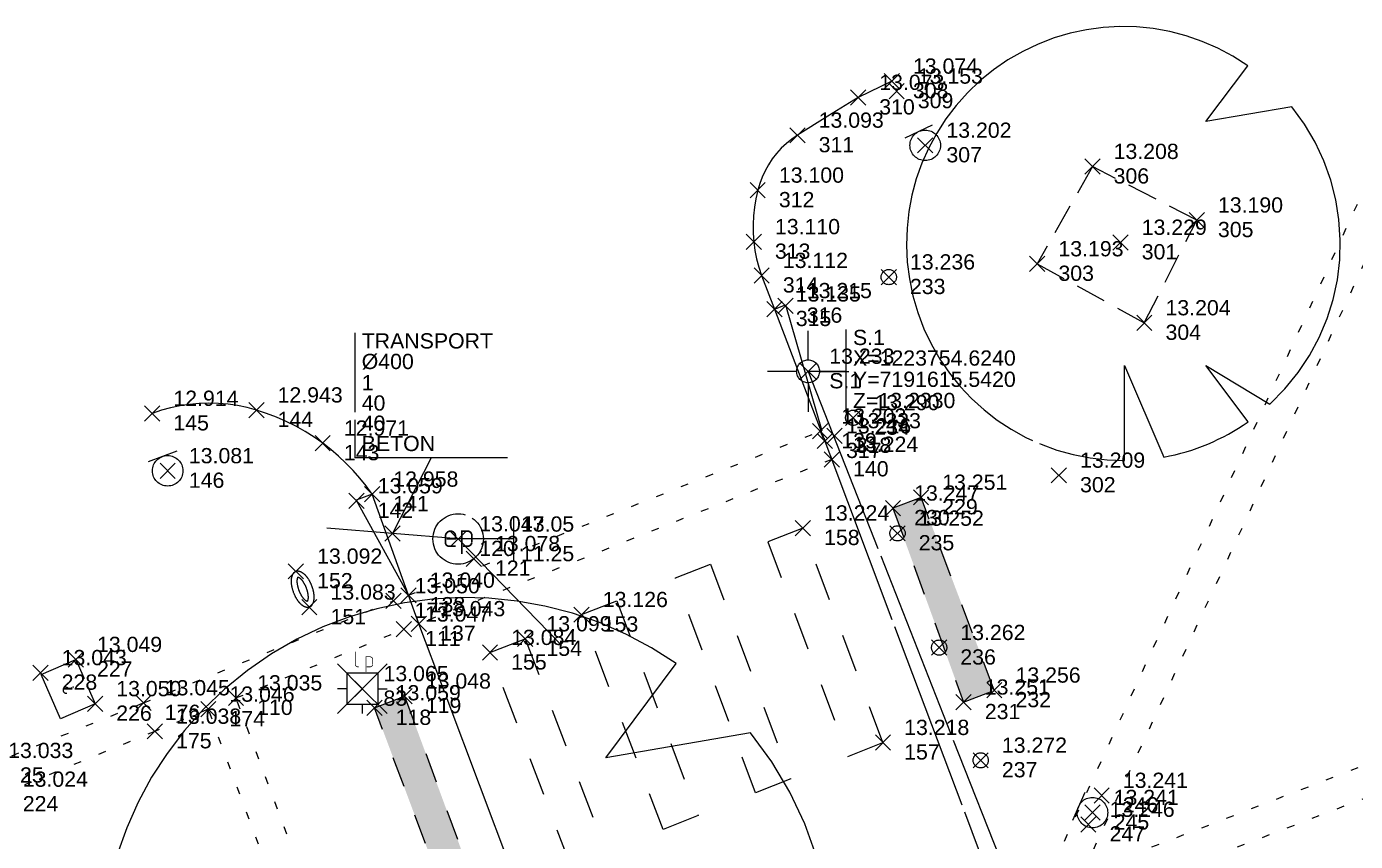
# Model space of a CAD drawing. Header units: metres. Extents: x 1223562 to 1223801, y 7191360 to 7191620.
# Drawn here: x 1223744.37 to 1223761.81, y 7191609.38 to 7191620.07 of the extents above; entities that cross this region are included whole.
import ezdxf
from ezdxf.enums import TextEntityAlignment as Align

# ---------------------------------------------------------------- set-up
doc = ezdxf.new("R2010")
doc.units = ezdxf.units.M
doc.header["$PDMODE"] = 3
doc.header["$PDSIZE"] = 0.1
for name, pattern in [('LL_0822', [2.5, 2.5, 0]), ('LL_0824', [0.35, 0.1, -0.25]), ('LL_0828', [0.8, 0.4, -0.4]), ('ML_0862', [1, 0.5, -0.5]), ('Socle_Continu', [2.5, 2.5, 0]), ('TL_1182', [0.6, 0.4, -0.2]), ('Topo_Continu', [2.5, 2.5, 0]), ('YL_2901', [2.5, 2.5, 0])]:
    doc.linetypes.add(name, pattern=pattern)
for name, color, linetype, lineweight, true_color in [('EAUPL_PSI', 5, 'Socle_Continu', 13, 0x0000ff), ('EAUPL_SCI', 5, 'Socle_Continu', 13, 0x0000ff), ('EAUPL_SCS', 5, 'Socle_Continu', 13, 0x0000ff), ('EAUPL_SCT', 5, 'Socle_Continu', 13, 0x0000ff), ('SIGTR_PSS', 7, 'Socle_Continu', 13, 0x9966cc), ('SIGTS_PSS', 7, 'Socle_Continu', 13, 0x9966cc)]:
    doc.layers.add(name, color=color, linetype=linetype, lineweight=lineweight, true_color=true_color)
for name, color, linetype, lineweight in [('ECPUB_SCS', 30, 'Socle_Continu', 13), ('INDET_SCS', 7, 'Socle_Continu', 13), ('JARDI_SCS', 82, 'Socle_Continu', 13), ('MARQU_SCS', 7, 'Socle_Continu', 13), ('MOBUR_PSS', 251, 'Socle_Continu', 13), ('SIGNV_SCS', 20, 'Socle_Continu', 13), ('SIGTA_SCI', 7, 'Socle_Continu', 13), ('SIGTM_PSI', 1, 'Socle_Continu', 13), ('SIGTM_SCI', 1, 'Socle_Continu', 13), ('SIGTO_PSI', 255, 'Socle_Continu', 13), ('SIGTO_SCI', 255, 'Socle_Continu', 13), ('TRANS_SCS', 242, 'Socle_Continu', 13), ('VOIRH_SCS', 7, 'Socle_Continu', 13), ('VOIRI_SCS', 7, 'Socle_Continu', 13)]:
    doc.layers.add(name, color=color, linetype=linetype, lineweight=lineweight)
doc.styles.add('Reseaux', font='arial.ttf')
doc.styles.get("Standard").update_dxf_attribs({"font": 'arial.ttf'})
doc.linetypes.add('BL_0101', pattern='A,3,-0.2,0.2,-0.381,["ep",Standard,S=0.254,R=0,X=-0.2,Y=-0.1],-0.381,0.2,-0.2', length=4.562)

# ---------------------------------------------------------------- blocks, each defined once
blk = doc.blocks.new('YP_1521')
at = {"layer": 'SIGTO_SCI', "color": 7, "linetype": 'Socle_Continu'}
blk.add_point((0, 0), dxfattribs=at)
at = {"layer": 'SIGTA_SCI', "linetype": 'Socle_Continu'}
blk.add_attdef('ALT', (0.278, 0.099), '', height=0.2, dxfattribs=at)
at = {"layer": 'SIGTA_SCI', "linetype": 'Socle_Continu', "flags": 9}
blk.add_attdef('CALQUE_ALT', (1.69, -1.18), '', height=0.2, dxfattribs=at)
at = {"layer": 'SIGTM_SCI', "linetype": 'Socle_Continu'}
blk.add_attdef('MAT', (0.278, -0.223), '', height=0.2, dxfattribs=at)
at = {"layer": 'SIGTM_SCI', "linetype": 'Socle_Continu', "flags": 9}
blk.add_attdef('CALQUE_MAT', (1.69, -1.501), '', height=0.2, dxfattribs=at)
at = {"layer": 'SIGTO_SCI', "linetype": 'Socle_Continu', "flags": 9}
for tag, p in [('ID', (1.69, 0.105)), ('NATURE', (1.69, -0.216)), ('FAMILLE', (1.69, -0.538)), ('CALQUE', (1.69, -0.859)), ('PCRS', (1.69, -1.823))]:
    blk.add_attdef(tag, p, '', height=0.2, dxfattribs=at)
blk = doc.blocks.new('YP_2900')
at = {"layer": 'SIGTO_PSI', "linetype": 'Socle_Continu'}
blk.add_line((0.5, 0), (0, 0), dxfattribs=at)
at = {"layer": 'SIGTO_PSI', "linetype": 'Socle_Continu', "flags": 128}
blk.add_lwpolyline([(0.5, -0.55), (0.5, 0.55)], dxfattribs=at)
at = {"layer": 'SIGTO_PSI', "color": 7, "linetype": 'Socle_Continu'}
blk.add_point((0, 0), dxfattribs=at)
at = {"layer": 'SIGTM_PSI', "color": 1, "linetype": 'Socle_Continu'}
blk.add_attdef('MAT', (0.589, 0.345), '', height=0.2, dxfattribs=at)
at = {"layer": 'SIGTM_PSI', "linetype": 'Socle_Continu', "flags": 9}
blk.add_attdef('CALQUE_MAT', (1.598, -0.695), '', height=0.2, dxfattribs=at)
at = {"layer": 'SIGTO_PSI', "linetype": 'Socle_Continu', "flags": 9}
for tag, p in [('ID', (1.598, 0.59)), ('NATURE', (1.598, 0.269)), ('FAMILLE', (1.598, -0.052)), ('CALQUE', (1.598, -0.374)), ('PCRS', (1.598, -1.016))]:
    blk.add_attdef(tag, p, '', height=0.2, dxfattribs=at)
at = {"layer": 'SIGTO_PSI', "linetype": 'Socle_Continu'}
for tag, p in [('X=', (0.589, 0.075)), ('Y=', (0.589, -0.204)), ('Z=', (0.589, -0.482))]:
    blk.add_attdef(tag, p, '', height=0.2, dxfattribs=at)
blk = doc.blocks.new('TP_1202')
at = {"layer": 'JARDI_SCS', "linetype": 'Socle_Continu', "flags": 128}
blk.add_lwpolyline([(0.3101, -0.3354, 0.396139), (0.3553, 0.2812), (0.1772, 0.2506), (0.2638, 0.3665, 1.3671), (0.0084, -0.4525), (0.0084, -0.2556), (0.09, -0.4455, 0.10638), (0.2645, -0.3725), (0.1772, -0.2556)], format="xyb", close=True, dxfattribs=at)
at = {"layer": 'JARDI_SCS', "linetype": 'Socle_Continu', "flags": 9}
for tag, p in [('ID', (1.0001, 0.2274)), ('NATURE', (1.0001, -0.0939)), ('FAMILLE', (1.0001, -0.4152)), ('CALQUE', (1.0001, -0.7365)), ('PCRS', (1.0001, -1.0577))]:
    blk.add_attdef(tag, p, '', height=0.2, dxfattribs=at)
blk = doc.blocks.new('GP_0481')
at = {"layer": 'ECPUB_SCS', "linetype": 'Socle_Continu'}
for p, q in [((-0.325, 0.325), (0, 0)), ((0.203, 0.203), (-0.203, 0.203)), ((-0.203, 0.203), (-0.203, -0.203)), ((0, 0), (0.325, 0.325)), ((0.203, 0.203), (0.203, -0.203)), ((0, 0), (-0.325, -0.325)), ((-0.203, 0), (-0.325, 0)), ((0.325, -0.325), (0, 0)), ((0.203, 0), (0.325, 0)), ((-0.203, -0.203), (0.203, -0.203)), ((0, -0.203), (0, -0.325))]:
    blk.add_line(p, q, dxfattribs=at)
at = {"layer": 'ECPUB_SCS', "linetype": 'Socle_Continu', "const_width": 0.01, "flags": 128}
for points in [[(-0.092, 0.487), (-0.092, 0.321, 0.378783), (-0.059, 0.287), (-0.048, 0.287)], [(0.048, 0.22), (0.048, 0.42), (0.098, 0.42, -0.410802), (0.137, 0.381), (0.137, 0.323, -0.396178), (0.098, 0.287), (0.059, 0.287)]]:
    blk.add_lwpolyline(points, format="xyb", dxfattribs=at)
at = {"layer": 'ECPUB_SCS', "linetype": 'Socle_Continu', "flags": 9}
for tag, p in [('ID', (0.722, 0.587)), ('NATURE', (0.722, 0.266)), ('FAMILLE', (0.722, -0.055)), ('CALQUE', (0.722, -0.377)), ('PCRS', (0.722, -0.698))]:
    blk.add_attdef(tag, p, '', height=0.2, dxfattribs=at)
blk = doc.blocks.new('LP_0842')
at = {"layer": 'VOIRI_SCS', "linetype": 'Socle_Continu', "flags": 128}
blk.add_lwpolyline([(1, 0), (1, 0.5), (0, 0)], dxfattribs=at)
at = {"layer": 'VOIRI_SCS', "linetype": 'Socle_Continu', "flags": 9}
for tag, p in [('ID', (1.488, 0.614)), ('NATURE', (1.488, 0.292)), ('FAMILLE', (1.488, -0.029)), ('CALQUE', (1.488, -0.35)), ('PCRS', (1.488, -0.672))]:
    blk.add_attdef(tag, p, '', height=0.2, dxfattribs=at)
blk = doc.blocks.new('HP_0569')
at = {"layer": 'SIGNV_SCS', "linetype": 'Socle_Continu'}
blk.add_line((-0.2, -0.2), (0.2, -0.2), dxfattribs=at)
blk.add_circle((0, 0), 0.2, dxfattribs=at)
at = {"layer": 'SIGNV_SCS', "linetype": 'Socle_Continu', "flags": 9}
for tag, p in [('ID', (0.713, 0.595)), ('NATURE', (0.713, 0.273)), ('FAMILLE', (0.713, -0.048)), ('CALQUE', (0.713, -0.369)), ('PCRS', (0.713, -0.69))]:
    blk.add_attdef(tag, p, '', height=0.2, dxfattribs=at)
blk = doc.blocks.new('NP_2604')
at = {"layer": 'MOBUR_PSS', "linetype": 'Topo_Continu'}
for points in [[(0, 0, 0.174705), (0.031, -0.085, 0.104203), (0.146, -0.177, 0.064948), (0.298, -0.229, 0.051099), (0.5, -0.25, 0.051099), (0.702, -0.229, 0.064948), (0.854, -0.177, 0.104203), (0.969, -0.085, 0.174705), (1, 0, 0.174705), (0.969, 0.085, 0.104203), (0.854, 0.177, 0.064948), (0.702, 0.229, 0.051099), (0.5, 0.25, 0.051099), (0.298, 0.229, 0.064948), (0.146, 0.177, 0.104203), (0.031, 0.085, 0.174705)], [(0.159, 0, 0.083919), (0.214, -0.041, 0.064948), (0.329, -0.08, 0.051099), (0.5, -0.098, 0.051099), (0.671, -0.08, 0.064948), (0.786, -0.041, 0.083918), (0.841, 0, 0.083918), (0.786, 0.041, 0.064948), (0.671, 0.08, 0.051099), (0.5, 0.098, 0.051099), (0.329, 0.08, 0.064948), (0.214, 0.041, 0.083918)]]:
    blk.add_lwpolyline(points, format="xyb", close=True, dxfattribs=at)
at = {"layer": 'MOBUR_PSS', "linetype": 'Topo_Continu', "flags": 9}
for tag, p in [('ID', (1.535, 0.463)), ('NATURE', (1.535, 0.142)), ('FAMILLE', (1.535, -0.18)), ('CALQUE', (1.535, -0.501))]:
    blk.add_attdef(tag, p, '', height=0.2, dxfattribs=at)
at = {"layer": 'MOBUR_PSS', "linetype": 'Socle_Continu', "flags": 9}
blk.add_attdef('PCRS', (1.535, -0.822), '', height=0.2, dxfattribs=at)
blk = doc.blocks.new('KP_0764')
at = {"layer": 'INDET_SCS', "linetype": 'Socle_Continu', "flags": 128}
blk.add_lwpolyline([(0, 1), (1, 1), (1, 0), (0, 0)], close=True, dxfattribs=at)
blk.add_lwpolyline([(0.437, 0.578, -1), (0.562, 0.578, -0.209077), (0.53, 0.497, 0.201083), (0.5, 0.426), (0.5, 0.391)], format="xyb", dxfattribs=at)
at = {"layer": 'INDET_SCS', "linetype": 'Socle_Continu'}
blk.add_lwpolyline([(0.494, 0.365, 0.098491), (0.493, 0.362, 0.098491), (0.492, 0.359, 0.098491), (0.493, 0.356, 0.098491), (0.494, 0.354, 0.098491), (0.497, 0.352, 0.098491), (0.5, 0.352, 0.098491), (0.503, 0.352, 0.098491), (0.506, 0.354, 0.098491), (0.507, 0.356, 0.098491), (0.508, 0.359, 0.098491), (0.507, 0.362, 0.098491), (0.506, 0.365, 0.098491), (0.503, 0.367, 0.098491), (0.5, 0.367, 0.098491), (0.497, 0.367, 0.098491)], format="xyb", close=True, dxfattribs=at)
blk.add_lwpolyline([(0.494, 0.365, 0.098491), (0.493, 0.362, 0.098491), (0.492, 0.359, 0.098491), (0.493, 0.356, 0.098491), (0.494, 0.354, 0.098491), (0.497, 0.352, 0.098491), (0.5, 0.352, 0.098491), (0.503, 0.352, 0.098491), (0.506, 0.354, 0.098491), (0.507, 0.356, 0.098491), (0.508, 0.359, 0.098491), (0.507, 0.362, 0.098491), (0.506, 0.365, 0.098491), (0.503, 0.367, 0.098491), (0.5, 0.367, 0.098491), (0.497, 0.367, 0.098491)], format="xyb", close=True, dxfattribs=at)
at = {"layer": 'INDET_SCS', "linetype": 'Socle_Continu', "flags": 9}
for tag, p in [('ID', (1.453, 0.86)), ('NATURE', (1.453, 0.539)), ('FAMILLE', (1.453, 0.218)), ('CALQUE', (1.453, -0.103)), ('PCRS', (1.453, -0.425))]:
    blk.add_attdef(tag, p, '', height=0.2, dxfattribs=at)
blk = doc.blocks.new('LP_0843')
at = {"layer": 'VOIRI_SCS', "linetype": 'Socle_Continu'}
blk.add_circle((0, 0), 0.1, dxfattribs=at)
at = {"layer": 'VOIRI_SCS', "linetype": 'Socle_Continu', "flags": 9}
for tag, p in [('ID', (0.829, 0.061)), ('NATURE', (0.829, -0.26)), ('FAMILLE', (0.829, -0.582)), ('CALQUE', (0.829, -0.903)), ('PCRS', (0.829, -1.224))]:
    blk.add_attdef(tag, p, '', height=0.2, dxfattribs=at)
blk = doc.blocks.new('LP_0841')
at = {"layer": 'VOIRI_SCS', "linetype": 'Socle_Continu', "flags": 128}
blk.add_lwpolyline([(0, 0), (0, 0.5), (1, 0)], dxfattribs=at)
at = {"layer": 'VOIRI_SCS', "linetype": 'Socle_Continu', "flags": 9}
for tag, p in [('ID', (1.4277, 0.5478)), ('NATURE', (1.4277, 0.2265)), ('FAMILLE', (1.4277, -0.0947)), ('CALQUE', (1.4277, -0.416)), ('PCRS', (1.4277, -0.7373))]:
    blk.add_attdef(tag, p, '', height=0.2, dxfattribs=at)
blk = doc.blocks.new('YP_2903')
at = {"layer": 'SIGTR_PSS', "color": 1, "linetype": 'Socle_Continu'}
blk.add_line((0, 0.15), (0, 0.533), dxfattribs=at)
at = {"layer": 'SIGTR_PSS', "color": 5, "linetype": 'Socle_Continu'}
blk.add_line((-0.15, 0), (-0.533, 0), dxfattribs=at)
at = {"layer": 'SIGTR_PSS', "color": 3, "linetype": 'Socle_Continu'}
blk.add_line((0.15, 0), (0.533, 0), dxfattribs=at)
at = {"layer": 'SIGTR_PSS', "color": 2, "linetype": 'Socle_Continu'}
blk.add_line((0, -0.15), (0, -0.533), dxfattribs=at)
at = {"layer": 'SIGTR_PSS', "color": 4, "linetype": 'Socle_Continu'}
blk.add_circle((0, 0), 0.15, dxfattribs=at)
at = {"layer": 'SIGTR_PSS', "linetype": 'Socle_Continu', "flags": 9}
for tag, p in [('ID', (1.343, 0.305)), ('NATURE', (1.343, -0.016)), ('FAMILLE', (1.343, -0.337)), ('CALQUE', (1.343, -0.659)), ('PCRS', (1.343, -0.98))]:
    blk.add_attdef(tag, p, '', height=0.2, dxfattribs=at)
blk = doc.blocks.new('QP_1043')
at = {"layer": 'TRANS_SCS', "linetype": 'Socle_Continu'}
blk.add_line((-0.2, -0.2), (0.2, -0.2), dxfattribs=at)
blk.add_circle((0, 0), 0.2, dxfattribs=at)
at = {"layer": 'TRANS_SCS', "linetype": 'Socle_Continu', "flags": 9}
for tag, p in [('ID', (0.685, 0.52)), ('NATURE', (0.685, 0.199)), ('FAMILLE', (0.685, -0.123)), ('CALQUE', (0.685, -0.444)), ('PCRS', (0.685, -0.765))]:
    blk.add_attdef(tag, p, '', height=0.2, dxfattribs=at)
blk = doc.blocks.new('BP_0081')
at = {"layer": 'EAUPL_SCS', "linetype": 'Socle_Continu', "const_width": 0.0333, "flags": 128}
for points in [[(-0.051, -0.144), (-0.176, -0.144, -0.424), (-0.251, -0.069), (-0.251, 0.056, -0.997785), (-0.051, 0.056), (-0.051, 0.006), (-0.226, 0.006)], [(0.073, -0.295), (0.073, 0.156), (0.186, 0.156, -0.410802), (0.273, 0.068), (0.273, -0.062, -0.396178), (0.186, -0.144), (0.098, -0.144)]]:
    blk.add_lwpolyline(points, format="xyb", dxfattribs=at)
at = {"layer": 'EAUPL_SCS', "linetype": 'Socle_Continu'}
blk.add_circle((0, 0), 0.5, dxfattribs=at)
at = {"layer": 'EAUPL_SCS', "linetype": 'Socle_Continu', "flags": 9}
for tag, p in [('ID', (0.931, 0.67)), ('NATURE', (0.931, 0.348)), ('FAMILLE', (0.931, 0.027)), ('CALQUE', (0.931, -0.294)), ('PCRS', (0.931, -0.615)), ('TYPE', (0.931, -0.937))]:
    blk.add_attdef(tag, p, '', height=0.2, dxfattribs=at)
blk = doc.blocks.new('BP_2051')
at = {"layer": 'EAUPL_PSI', "linetype": 'Socle_Continu'}
blk.add_line((0.733, 0), (0, 0), dxfattribs=at)
at = {"layer": 'EAUPL_PSI', "linetype": 'Socle_Continu', "flags": 128}
blk.add_lwpolyline([(0.733, -0.3), (0.733, 0.3)], dxfattribs=at)
at = {"layer": 'EAUPL_PSI', "linetype": 'Socle_Continu'}
blk.add_point((0, 0), dxfattribs=at)
for tag, p in [('TAMPON', (0.824, 0.196)), ('RADIER', (0.824, -0.192))]:
    blk.add_attdef(tag, text='', height=0.2, dxfattribs=at).set_placement(p, align=Align.MIDDLE_LEFT)
at = {"layer": 'EAUPL_PSI', "linetype": 'Socle_Continu', "style": 'Reseaux', "flags": 9}
for tag, p in [('ID', (2.428, 0.07)), ('NATURE', (2.428, -0.251))]:
    blk.add_attdef(tag, p, '', height=0.2, dxfattribs=at)
at = {"layer": 'EAUPL_PSI', "linetype": 'Socle_Continu', "flags": 9}
for tag, p in [('FAMILLE', (2.428, -0.573)), ('CALQUE', (2.428, -0.894)), ('PCRS', (2.428, -1.215))]:
    blk.add_attdef(tag, p, '', height=0.2, dxfattribs=at)
blk = doc.blocks.new('*U142')
at = {"layer": 'EAUPL_SCI', "linetype": 'Socle_Continu'}
blk.add_line((0.508, 0.994), (0, 0), dxfattribs=at)
at = {"layer": 'EAUPL_SCI', "linetype": 'Socle_Continu', "flags": 128}
blk.add_lwpolyline([(1.508, 0.994), (-0.492, 0.994), (-0.492, 2.633)], dxfattribs=at)
at = {"layer": 'EAUPL_SCI', "linetype": 'Socle_Continu'}
blk.add_point((0, 0), dxfattribs=at)
for tag, p in [('TYPE', (-0.404, 2.428)), ('DIAM', (-0.404, 2.158)), ('NBR', (-0.404, 1.879)), ('LARG', (-0.404, 1.613)), ('HAUT', (-0.404, 1.348)), ('MATER', (-0.404, 1.082))]:
    blk.add_attdef(tag, p, '', height=0.2, dxfattribs=at)
at = {"layer": 'EAUPL_SCI', "linetype": 'Socle_Continu', "flags": 9}
for tag, p in [('ID', (2.47, 1.418)), ('NATURE', (2.47, 1.097)), ('FAMILLE', (2.47, 0.776)), ('CALQUE', (2.47, 0.454))]:
    blk.add_attdef(tag, p, '', height=0.2, dxfattribs=at)

msp = doc.modelspace()

# ---------------------------------------------------------------- hatches: boundary and pattern name
at = {"layer": 'VOIRH_SCS', "linetype": 'Socle_Continu'}
h = msp.add_hatch(dxfattribs=at)
h.set_pattern_fill('LL_0828', color=256, pattern_type=2)
h.set_pattern_definition([(0, (0, 0), (0, 0.1099852), [0.0635, -0.127]), (120, (0, 0), (-0.0952499772403, -0.0549926), [0.0635, -0.127]), (60, (0.0635, 0), (-0.0952499772403, 0.0549926), [0.0635, -0.127])])
h.paths.add_polyline_path([(1223756.106, 7191613.889), (1223755.738, 7191613.747), (1223756.665, 7191611.202), (1223757.068, 7191611.359)])
h.paths.add_polyline_path([(1223750.268, 7191608.738), (1223749.884, 7191608.597), (1223748.935, 7191611.127), (1223749.33, 7191611.281)])
h.paths.add_polyline_path([(1223773.638, 7191567.527), (1223774.009, 7191567.694), (1223774.374, 7191566.862), (1223774.755, 7191566.044), (1223775.18, 7191565.272), (1223775.679, 7191564.559), (1223775.355, 7191564.321), (1223774.826, 7191565.063), (1223774.385, 7191565.854), (1223773.987, 7191566.695)])
h.paths.add_polyline_path([(1223767.145, 7191564.407), (1223767.508, 7191564.565), (1223768.539, 7191562.053), (1223768.158, 7191561.915)])

# ---------------------------------------------------------------- linework, layer by layer
at = {"layer": 'EAUPL_SCT', "linetype": 'BL_0101'}
msp.add_polyline3d([(1223751.37, 7191611.969, 13.047), (1223750.032, 7191613.343, 13.047), (1223748.31, 7191613.485, 13.047)], dxfattribs=at)
at = {"layer": 'JARDI_SCS', "linetype": 'TL_1182'}
msp.add_polyline3d([(1223757.631, 7191616.952, 13.193), (1223759.036, 7191616.178, 13.204), (1223759.724, 7191617.526, 13.19), (1223758.355, 7191618.229, 13.208)], close=True, dxfattribs=at)
at = {"layer": 'MARQU_SCS', "linetype": 'ML_0862'}
for points in [[(1223754.556, 7191613.486, 13.224), (1223754.094, 7191613.306, 13.208), (1223755.146, 7191610.49, 13.198), (1223755.607, 7191610.672, 13.218)], [(1223753.345, 7191613.012, 13.183), (1223754.397, 7191610.195, 13.167), (1223753.936, 7191610.012, 13.147), (1223752.883, 7191612.832, 13.168)], [(1223751.652, 7191612.35, 13.126), (1223752.113, 7191612.531, 13.142), (1223753.182, 7191609.715, 13.115), (1223752.721, 7191609.533, 13.095)], [(1223750.45, 7191611.853, 13.084), (1223750.913, 7191612.032, 13.099), (1223751.972, 7191609.237, 13.064), (1223751.511, 7191609.055, 13.044)]]:
    msp.add_polyline3d(points, close=True, dxfattribs=at)
at = {"layer": 'SIGTS_PSS', "linetype": 'YL_2901'}
msp.add_polyline3d([(1223754.624, 7191615.542, 13.233), (1223774.768, 7191564.41, 13.107), (1223759.899, 7191516.921, 12.089), (1223739.481, 7191487.157, 10.877), (1223712.27, 7191430.488, 6.902), (1223666.985, 7191365.329, 3.888), (1223604.313, 7191397.356, 4.87), (1223562.746, 7191366.34, 4.088)], dxfattribs=at)
at = {"layer": 'VOIRI_SCS', "linetype": 'LL_0824'}
for points in [[(1223765.576, 7191611.341, 13.253), (1223757.459, 7191608.226, 13.236), (1223757.318, 7191608.61, 13.24), (1223757.695, 7191608.743, 13.259), (1223762.659, 7191619.532, 13.144)], [(1223765.431, 7191611.723, 13.251), (1223758.221, 7191608.948, 13.252), (1223762.104, 7191617.35, 13.166), (1223763.672, 7191616.66, 13.172)], [(1223743.85, 7191610.37, 13.033), (1223745.905, 7191611.192, 13.045), (1223749.184, 7191612.531, 13.05)], [(1223751.488, 7191606.383, 12.956), (1223749.252, 7191605.536, 13.028), (1223747.117, 7191611.257, 13.035), (1223749.32, 7191612.16, 13.047)], [(1223746.35, 7191604.436, 13.072), (1223748.871, 7191605.399, 13.027), (1223746.754, 7191611.109, 13.046), (1223746.053, 7191610.819, 13.038), (1223744.042, 7191609.993, 13.024)]]:
    msp.add_polyline3d(points, dxfattribs=at)
at = {"layer": 'VOIRI_SCS', "linetype": 'LL_0822'}
for points in [[(1223755.722, 7191619.348, 13.074), (1223755.28, 7191619.135, 13.073)], [(1223755.28, 7191619.135, 13.073), (1223754.882, 7191618.888, 13.083), (1223754.485, 7191618.639, 13.093), (1223754.41, 7191618.587, 13.094), (1223754.339, 7191618.53, 13.094), (1223754.273, 7191618.468, 13.095), (1223754.211, 7191618.4, 13.096), (1223754.155, 7191618.329, 13.096), (1223754.104, 7191618.253, 13.097), (1223754.06, 7191618.173, 13.098), (1223754.021, 7191618.091, 13.099), (1223753.989, 7191618.006, 13.099), (1223753.963, 7191617.918, 13.1), (1223753.938, 7191617.807, 13.102), (1223753.92, 7191617.695, 13.103), (1223753.908, 7191617.582, 13.105), (1223753.902, 7191617.469, 13.107), (1223753.903, 7191617.355, 13.108), (1223753.911, 7191617.242, 13.11), (1223753.925, 7191617.129, 13.111), (1223753.948, 7191617.017, 13.111), (1223753.978, 7191616.907, 13.111), (1223754.015, 7191616.799, 13.112), (1223754.185, 7191616.359, 13.135), (1223754.844, 7191614.628, 13.216), (1223757.321, 7191608.048, 13.213)], [(1223748.903, 7191613.93, 12.958), (1223748.825, 7191614.038, 12.96), (1223748.741, 7191614.142, 12.962), (1223748.653, 7191614.242, 12.964), (1223748.56, 7191614.338, 12.965), (1223748.462, 7191614.43, 12.967), (1223748.361, 7191614.517, 12.969), (1223748.255, 7191614.599, 12.971), (1223748.141, 7191614.679, 12.967), (1223748.023, 7191614.753, 12.963), (1223747.901, 7191614.822, 12.959), (1223747.776, 7191614.884, 12.955), (1223747.648, 7191614.941, 12.951), (1223747.518, 7191614.991, 12.947), (1223747.385, 7191615.034, 12.943), (1223747.263, 7191615.067, 12.94), (1223747.139, 7191615.092, 12.938), (1223747.014, 7191615.11, 12.935), (1223746.888, 7191615.121, 12.932), (1223746.761, 7191615.124, 12.93), (1223746.635, 7191615.12, 12.927), (1223746.509, 7191615.109, 12.925), (1223746.384, 7191615.09, 12.922), (1223746.26, 7191615.064, 12.919), (1223746.138, 7191615.031, 12.917), (1223746.018, 7191614.99, 12.914)], [(1223751.326, 7191607.426, 12.969), (1223750.77, 7191608.905, 13.002), (1223749.518, 7191612.23, 13.043), (1223749.382, 7191612.604, 13.04), (1223748.903, 7191613.93, 12.958)]]:
    msp.add_polyline3d(points, dxfattribs=at)
at = {"layer": 'VOIRI_SCS', "linetype": 'LL_0824'}
msp.add_polyline3d([(1223749.518, 7191612.23, 13.043), (1223749.382, 7191612.604, 13.04), (1223754.782, 7191614.756, 13.203), (1223754.937, 7191614.387, 13.224)], close=True, dxfattribs=at)
at = {"layer": 'VOIRI_SCS', "linetype": 'LL_0828'}
for points in [[(1223756.106, 7191613.889, 13.251), (1223755.738, 7191613.747, 13.247), (1223756.665, 7191611.202, 13.251), (1223757.068, 7191611.359, 13.256)], [(1223750.268, 7191608.738, 13.022), (1223749.884, 7191608.597, 13.021), (1223748.935, 7191611.127, 13.059), (1223749.33, 7191611.281, 13.048)]]:
    msp.add_polyline3d(points, close=True, dxfattribs=at)

# ---------------------------------------------------------------- block references
at = {"layer": 'EAUPL_PSI', "linetype": 'Socle_Continu'}
ref = msp.add_blockref('BP_2051', (1223750.032, 7191613.343, 13.047), dxfattribs=at)
ref.add_attrib('TAMPON', '13.05', dxfattribs={"linetype": 'Socle_Continu', "height": 0.2}).set_placement((1223750.856, 7191613.539), align=Align.MIDDLE_LEFT)
ref.add_attrib('RADIER', '11.25', dxfattribs={"linetype": 'Socle_Continu', "height": 0.2}).set_placement((1223750.856, 7191613.151), align=Align.MIDDLE_LEFT)
at = {"layer": 'EAUPL_SCI', "linetype": 'Socle_Continu'}
msp.add_blockref('*U142', (1223749.171, 7191613.414), dxfattribs=at).add_auto_attribs({'TYPE': 'TRANSPORT', 'DIAM': 'Ø400', 'NBR': '1', 'LARG': '40', 'HAUT': '40', 'MATER': 'BETON'})
at = {"layer": 'EAUPL_SCS', "linetype": 'Socle_Continu', "xscale": 0.6622450225534953, "yscale": 0.6622450225534953, "zscale": 1.001824445043271}
msp.add_blockref('BP_0081', (1223750.032, 7191613.343, 13.047), dxfattribs=at)
at = {"layer": 'ECPUB_SCS', "linetype": 'Socle_Continu'}
msp.add_blockref('GP_0481', (1223748.775, 7191611.378, 13.065), dxfattribs=at)
at = {"layer": 'INDET_SCS', "linetype": 'Socle_Continu', "xscale": 0.6323580883244017, "yscale": 0.4943575904659028, "rotation": 113.5068966165314}
msp.add_blockref('KP_0764', (1223745.268, 7191611.181, 13.05), dxfattribs=at)
at = {"layer": 'JARDI_SCS', "linetype": 'Socle_Continu'}
for p, xscale, yscale in [((1223758.724, 7191617.234, 13.229), 6.323881960577788, 6.323881960577788), ((1223750.08, 7191607.799, 13.11), 10.66694714199233, 10.66694714199233)]:
    msp.add_blockref('TP_1202', p, dxfattribs=dict(at, xscale=xscale, yscale=yscale))
at = {"layer": 'MOBUR_PSS', "linetype": 'Socle_Continu', "xscale": 0.5032783320969424, "yscale": -0.5032783320969424, "rotation": 110.4690358045573}
msp.add_blockref('NP_2604', (1223748.08, 7191612.448, 13.083), dxfattribs=at)
at = {"layer": 'SIGNV_SCS', "linetype": 'Socle_Continu'}
for p, rotation in [((1223756.161, 7191618.507, 13.202), 205.7241305900054), ((1223746.221, 7191614.237, 13.081), 200.3164863915985)]:
    msp.add_blockref('HP_0569', p, dxfattribs=dict(at, rotation=rotation))
at = {"layer": 'SIGTO_PSI', "color": 193, "linetype": 'Socle_Continu'}
msp.add_blockref('YP_2900', (1223754.624, 7191615.542, 13.233), dxfattribs=at).add_auto_attribs({'MAT': 'S.1', 'X=': 'X=1223754.6240', 'Y=': 'Y=7191615.5420', 'Z=': 'Z=13.2330'})
at = {"layer": 'SIGTO_SCI', "linetype": 'Socle_Continu'}
for p, values in [((1223755.722, 7191619.348, 13.074), {'ALT': '13.074', 'MAT': '308'}), ((1223755.786, 7191619.217, 13.153), {'ALT': '13.153', 'MAT': '309'}), ((1223755.28, 7191619.135, 13.073), {'ALT': '13.073', 'MAT': '310'}), ((1223754.485, 7191618.639, 13.093), {'ALT': '13.093', 'MAT': '311'}), ((1223756.161, 7191618.507, 13.202), {'ALT': '13.202', 'MAT': '307'}), ((1223758.355, 7191618.229, 13.208), {'ALT': '13.208', 'MAT': '306'}), ((1223753.963, 7191617.918, 13.1), {'ALT': '13.100', 'MAT': '312'}), ((1223759.724, 7191617.526, 13.19), {'ALT': '13.190', 'MAT': '305'}), ((1223753.911, 7191617.242, 13.11), {'ALT': '13.110', 'MAT': '313'}), ((1223758.724, 7191617.234, 13.229), {'ALT': '13.229', 'MAT': '301'}), ((1223757.631, 7191616.952, 13.193), {'ALT': '13.193', 'MAT': '303'}), ((1223754.015, 7191616.799, 13.112), {'ALT': '13.112', 'MAT': '314'}), ((1223755.683, 7191616.779, 13.236), {'ALT': '13.236', 'MAT': '233'}), ((1223754.185, 7191616.359, 13.135), {'ALT': '13.135', 'MAT': '315'}), ((1223754.329, 7191616.403, 13.215), {'ALT': '13.215', 'MAT': '316'}), ((1223759.036, 7191616.178, 13.204), {'ALT': '13.204', 'MAT': '304'}), ((1223754.624, 7191615.542, 13.233), {'ALT': '13.233', 'MAT': 'S.1'}), ((1223746.018, 7191614.99, 12.914), {'ALT': '12.914', 'MAT': '145'}), ((1223747.385, 7191615.034, 12.943), {'ALT': '12.943', 'MAT': '144'}), ((1223755.216, 7191614.933, 13.29), {'ALT': '13.290', 'MAT': '234'}), ((1223754.782, 7191614.756, 13.203), {'ALT': '13.203', 'MAT': '139'}), ((1223754.844, 7191614.628, 13.216), {'ALT': '13.216', 'MAT': '317'}), ((1223754.972, 7191614.696, 13.233), {'ALT': '13.233', 'MAT': '318'}), ((1223748.255, 7191614.599, 12.971), {'ALT': '12.971', 'MAT': '143'}), ((1223754.937, 7191614.387, 13.224), {'ALT': '13.224', 'MAT': '140'}), ((1223746.221, 7191614.237, 13.081), {'ALT': '13.081', 'MAT': '146'}), ((1223757.915, 7191614.178, 13.209), {'ALT': '13.209', 'MAT': '302'}), ((1223748.903, 7191613.93, 12.958), {'ALT': '12.958', 'MAT': '141'}), ((1223748.699, 7191613.842, 13.059), {'ALT': '13.059', 'MAT': '142'}), ((1223755.738, 7191613.747, 13.247), {'ALT': '13.247', 'MAT': '230'}), ((1223756.106, 7191613.889, 13.251), {'ALT': '13.251', 'MAT': '229'}), ((1223754.556, 7191613.486, 13.224), {'ALT': '13.224', 'MAT': '158'}), ((1223755.798, 7191613.417, 13.252), {'ALT': '13.252', 'MAT': '235'}), ((1223750.032, 7191613.343, 13.047), {'ALT': '13.047', 'MAT': '120'}), ((1223750.238, 7191613.084, 13.078), {'ALT': '13.078', 'MAT': '121'}), ((1223747.904, 7191612.919, 13.092), {'ALT': '13.092', 'MAT': '152'}), ((1223749.184, 7191612.531, 13.05), {'ALT': '13.050', 'MAT': '177'}), ((1223749.382, 7191612.604, 13.04), {'ALT': '13.040', 'MAT': '138'}), ((1223748.08, 7191612.448, 13.083), {'ALT': '13.083', 'MAT': '151'}), ((1223751.652, 7191612.35, 13.126), {'ALT': '13.126', 'MAT': '153'}), ((1223749.518, 7191612.23, 13.043), {'ALT': '13.043', 'MAT': '137'}), ((1223749.32, 7191612.16, 13.047), {'ALT': '13.047', 'MAT': '111'}), ((1223750.913, 7191612.032, 13.099), {'ALT': '13.099', 'MAT': '154'}), ((1223750.45, 7191611.853, 13.084), {'ALT': '13.084', 'MAT': '155'}), ((1223756.344, 7191611.918, 13.262), {'ALT': '13.262', 'MAT': '236'}), ((1223745.016, 7191611.761, 13.049), {'ALT': '13.049', 'MAT': '227'}), ((1223744.552, 7191611.588, 13.043), {'ALT': '13.043', 'MAT': '228'}), ((1223748.775, 7191611.378, 13.065), {'ALT': '13.065', 'MAT': '83'}), ((1223757.068, 7191611.359, 13.256), {'ALT': '13.256', 'MAT': '232'}), ((1223745.268, 7191611.181, 13.05), {'ALT': '13.050', 'MAT': '226'}), ((1223745.905, 7191611.192, 13.045), {'ALT': '13.045', 'MAT': '176'}), ((1223747.117, 7191611.257, 13.035), {'ALT': '13.035', 'MAT': '110'}), ((1223748.935, 7191611.127, 13.059), {'ALT': '13.059', 'MAT': '118'}), ((1223749.33, 7191611.281, 13.048), {'ALT': '13.048', 'MAT': '119'}), ((1223756.665, 7191611.202, 13.251), {'ALT': '13.251', 'MAT': '231'}), ((1223746.754, 7191611.109, 13.046), {'ALT': '13.046', 'MAT': '174'}), ((1223746.053, 7191610.819, 13.038), {'ALT': '13.038', 'MAT': '175'}), ((1223755.607, 7191610.672, 13.218), {'ALT': '13.218', 'MAT': '157'}), ((1223756.889, 7191610.439, 13.272), {'ALT': '13.272', 'MAT': '237'}), ((1223743.85, 7191610.37, 13.033), {'ALT': '13.033', 'MAT': '225'}), ((1223744.042, 7191609.993, 13.024), {'ALT': '13.024', 'MAT': '224'}), ((1223758.476, 7191609.978, 13.241), {'ALT': '13.241', 'MAT': '246'}), ((1223758.356, 7191609.753, 13.241), {'ALT': '13.241', 'MAT': '245'}), ((1223758.302, 7191609.598, 13.246), {'ALT': '13.246', 'MAT': '247'})]:
    msp.add_blockref('YP_1521', p, dxfattribs=at).add_auto_attribs(values)
at = {"layer": 'SIGTR_PSS', "linetype": 'Socle_Continu'}
msp.add_blockref('YP_2903', (1223754.624, 7191615.542, 13.233), dxfattribs=at)
at = {"layer": 'TRANS_SCS', "linetype": 'Socle_Continu', "rotation": 246.1343266256553}
msp.add_blockref('QP_1043', (1223758.356, 7191609.753, 13.241), dxfattribs=at)
at = {"layer": 'VOIRI_SCS', "linetype": 'Socle_Continu'}
for p in [(1223755.683, 7191616.779, 13.236), (1223755.216, 7191614.933, 13.29), (1223755.798, 7191613.417, 13.252), (1223756.344, 7191611.918, 13.262), (1223756.889, 7191610.439, 13.272)]:
    msp.add_blockref('LP_0843', p, dxfattribs=at)
for name, p, xscale, yscale, zscale, rotation in [('LP_0841', (1223754.185, 7191616.359, 13.135), 1.8529, 0.3020208190938887, 2.088246906645482, 290.8608511344792), ('LP_0842', (1223749.382, 7191612.604, 13.04), 1.4092, 0.4445999222416164, 1.99999999965965, 109.8628657787981)]:
    msp.add_blockref(name, p, dxfattribs=dict(at, xscale=xscale, yscale=yscale, zscale=zscale, rotation=rotation))

doc.saveas('drawing.dxf')
